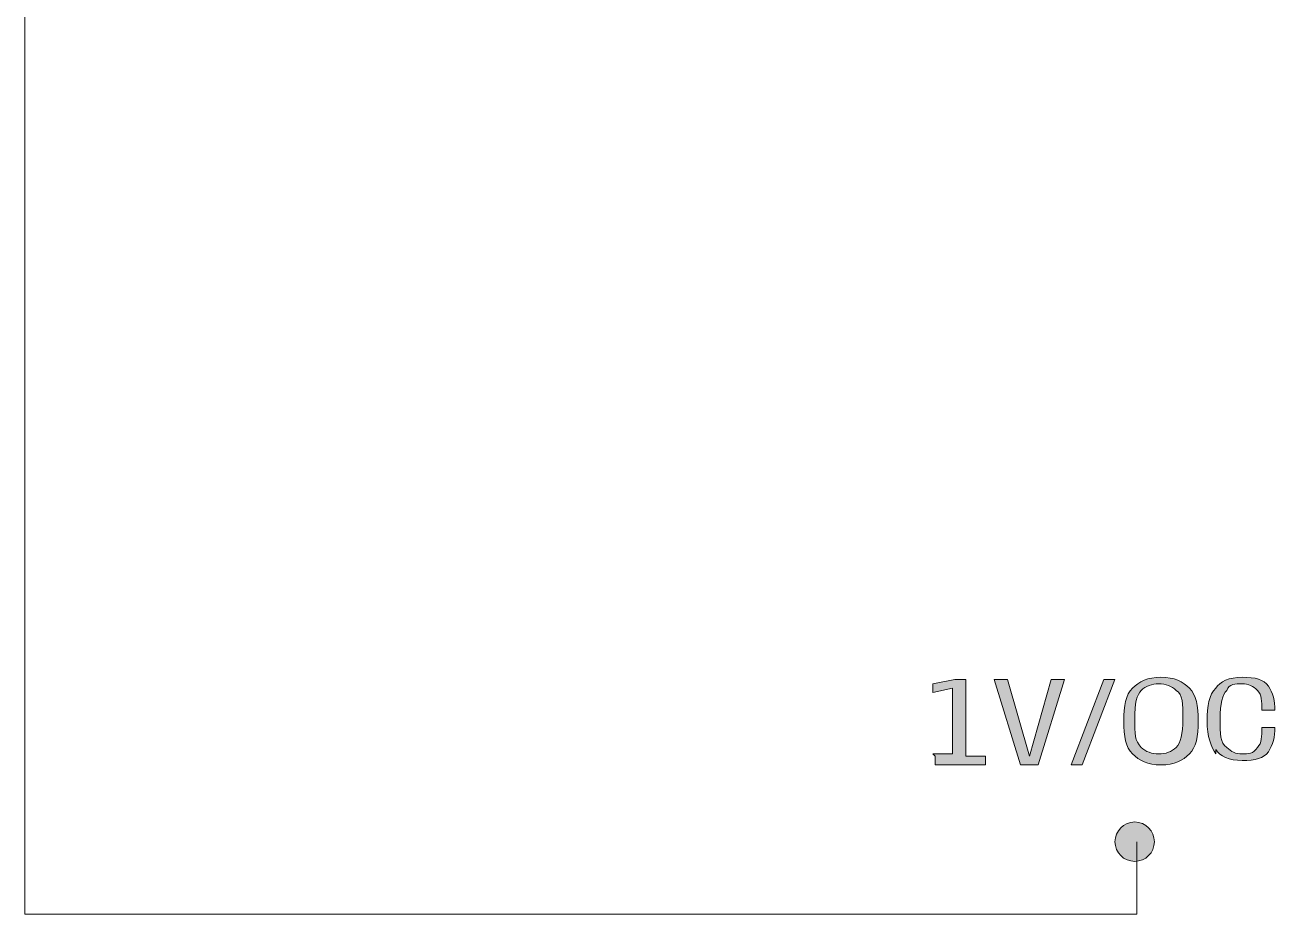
# Model space of a CAD drawing. Header units: millimetres. Extents: x 138 to 215, y 117 to 238.
# Drawn here: x 137.89 to 158, y 125.23 to 139.53 of the extents above; entities that cross this region are included whole.
import ezdxf

# ---------------------------------------------------------------- set-up
doc = ezdxf.new("R2010")
doc.units = ezdxf.units.MM
doc.header["$MEASUREMENT"] = 0
doc.layers.add('pink', color=7, linetype='Continuous', lineweight=0)

msp = doc.modelspace()

# ---------------------------------------------------------------- hatches: boundary and pattern name
at = {"layer": 'pink', "true_color": 0xf4a7b0, "transparency": 33554687}
h = msp.add_hatch(color=231, dxfattribs=at)
h.dxf.hatch_style = 2
h.paths.add_polyline_path([(152.497, 127.803), (152.815, 127.803), (152.815, 128.861), (152.497, 128.79), (152.497, 128.931), (152.85, 129.002), (153.026, 129.002), (153.026, 127.767), (153.344, 127.767), (153.344, 127.626), (152.532, 127.626), (152.532, 127.767)])
h = msp.add_hatch(color=231, dxfattribs=at)
h.dxf.hatch_style = 2
h.paths.add_polyline_path([(153.485, 129.002), (153.696, 129.002), (154.049, 127.767), (154.402, 129.002), (154.614, 129.002), (154.19, 127.626), (153.908, 127.626)])
h = msp.add_hatch(color=231, dxfattribs=at)
h.dxf.hatch_style = 2
h.paths.add_polyline_path([(155.249, 129.002), (155.425, 129.002), (154.896, 127.626), (154.72, 127.626)])
h = msp.add_hatch(color=231, dxfattribs=at)
h.dxf.hatch_style = 2
edge = h.paths.add_edge_path()
edge.add_spline(control_points=[(156.413, 127.908), (156.483, 127.979), (156.519, 128.12), (156.519, 128.367), (156.519, 128.614), (156.519, 128.755), (156.413, 128.826), (156.342, 128.896), (156.236, 128.931), (156.131, 128.931), (156.025, 128.931), (155.919, 128.896), (155.848, 128.826), (155.778, 128.755), (155.743, 128.614), (155.743, 128.367), (155.743, 128.12), (155.743, 128.014), (155.848, 127.908), (155.919, 127.838), (156.025, 127.803), (156.131, 127.803), (156.236, 127.803), (156.342, 127.838), (156.413, 127.908), (156.413, 127.908), (156.413, 127.908), (156.413, 127.908)], knot_values=[0, 0, 0, 0, 1, 1, 1, 2, 2, 2, 3, 3, 3, 4, 4, 4, 5, 5, 5, 6, 6, 6, 7, 7, 7, 8, 8, 8, 9, 9, 9, 9], degree=3, periodic=0)
edge = h.paths.add_edge_path()
edge.add_spline(control_points=[(155.707, 127.803), (155.601, 127.908), (155.566, 128.085), (155.566, 128.332), (155.566, 128.579), (155.601, 128.755), (155.707, 128.861), (155.813, 128.967), (155.954, 129.037), (156.166, 129.037), (156.378, 129.037), (156.519, 128.967), (156.625, 128.861), (156.73, 128.755), (156.766, 128.579), (156.766, 128.332), (156.766, 128.085), (156.73, 127.908), (156.625, 127.803), (156.519, 127.697), (156.378, 127.626), (156.166, 127.626), (155.954, 127.626), (155.813, 127.697), (155.707, 127.803)], knot_values=[0, 0, 0, 0, 1, 1, 1, 2, 2, 2, 3, 3, 3, 4, 4, 4, 5, 5, 5, 6, 6, 6, 7, 7, 7, 8, 8, 8, 8], degree=3, periodic=0)
edge.add_line((155.707, 127.803), (155.707, 127.803))
h = msp.add_hatch(color=231, dxfattribs=at)
h.dxf.hatch_style = 2
edge = h.paths.add_edge_path()
edge.add_spline(control_points=[(157.048, 127.803), (156.977, 127.908), (156.907, 128.085), (156.907, 128.332), (156.907, 128.579), (156.942, 128.755), (157.048, 128.861), (157.118, 128.967), (157.26, 129.037), (157.471, 129.037), (157.683, 129.037), (157.824, 129.002), (157.895, 128.896), (157.965, 128.79), (158, 128.649), (158, 128.508), (158, 128.508), (157.789, 128.508), (157.789, 128.508), (157.789, 128.649), (157.789, 128.755), (157.718, 128.826), (157.648, 128.896), (157.577, 128.931), (157.471, 128.931), (157.365, 128.931), (157.26, 128.931), (157.224, 128.826), (157.154, 128.755), (157.118, 128.614), (157.118, 128.367), (157.118, 128.12), (157.118, 127.979), (157.224, 127.908), (157.295, 127.838), (157.365, 127.803), (157.471, 127.803), (157.577, 127.803), (157.648, 127.803), (157.718, 127.908), (157.789, 127.979), (157.789, 128.085), (157.789, 128.226), (157.789, 128.226), (158, 128.226), (158, 128.226), (158, 128.085), (157.965, 127.944), (157.895, 127.838), (157.824, 127.732), (157.683, 127.697), (157.471, 127.697), (157.26, 127.697), (157.118, 127.767), (157.048, 127.873), (157.048, 127.873), (157.048, 127.803), (157.048, 127.803)], knot_values=[0, 0, 0, 0, 1, 1, 1, 2, 2, 2, 3, 3, 3, 4, 4, 4, 5, 5, 5, 6, 6, 6, 7, 7, 7, 8, 8, 8, 9, 9, 9, 10, 10, 10, 11, 11, 11, 12, 12, 12, 13, 13, 13, 14, 14, 14, 15, 15, 15, 16, 16, 16, 17, 17, 17, 18, 18, 18, 19, 19, 19, 19], degree=3, periodic=0)
h = msp.add_hatch(color=231, dxfattribs=at)
h.dxf.hatch_style = 2
edge = h.paths.add_edge_path()
edge.add_arc((155.743, 126.391), 0.317, 0, 360)

# ---------------------------------------------------------------- linework, layer by layer
at = {"layer": 'pink', "color": 231, "lineweight": 18, "true_color": 0xf4a7b0}
msp.add_lwpolyline([(155.778, 126.391), (155.778, 125.227), (137.892, 125.227), (137.892, 184.494), (139.233, 184.494)], dxfattribs=at)
at = {"layer": 'pink', "color": 18, "lineweight": 0, "true_color": 0x000000}
for points in [[(152.497, 127.803), (152.815, 127.803), (152.815, 128.861), (152.497, 128.79), (152.497, 128.931), (152.85, 129.002), (153.026, 129.002), (153.026, 127.767), (153.344, 127.767), (153.344, 127.626), (152.532, 127.626), (152.532, 127.767)], [(152.497, 127.803), (152.815, 127.803), (152.815, 128.861), (152.497, 128.79), (152.497, 128.931), (152.85, 129.002), (153.026, 129.002), (153.026, 127.767), (153.344, 127.767), (153.344, 127.626), (152.532, 127.626), (152.532, 127.767)], [(153.485, 129.002), (153.696, 129.002), (154.049, 127.767), (154.049, 127.767), (154.402, 129.002), (154.614, 129.002), (154.19, 127.626), (153.908, 127.626)], [(153.485, 129.002), (153.696, 129.002), (154.049, 127.767), (154.049, 127.767), (154.402, 129.002), (154.614, 129.002), (154.19, 127.626), (153.908, 127.626)], [(155.249, 129.002), (155.425, 129.002), (154.896, 127.626), (154.72, 127.626)], [(155.249, 129.002), (155.425, 129.002), (154.896, 127.626), (154.72, 127.626)]]:
    msp.add_lwpolyline(points, close=True, dxfattribs=at)
at = {"layer": 'pink'}
for points in [[(152.497, 127.803), (152.815, 127.803), (152.815, 128.861), (152.497, 128.79), (152.497, 128.931), (152.85, 129.002), (153.026, 129.002), (153.026, 127.767), (153.344, 127.767), (153.344, 127.626), (152.532, 127.626), (152.532, 127.767)], [(153.485, 129.002), (153.696, 129.002), (154.049, 127.767), (154.402, 129.002), (154.614, 129.002), (154.19, 127.626), (153.908, 127.626)], [(155.249, 129.002), (155.425, 129.002), (154.896, 127.626), (154.72, 127.626)]]:
    msp.add_lwpolyline(points, close=True, dxfattribs=at)
at = {"layer": 'pink', "color": 18, "lineweight": 0, "true_color": 0x000000}
msp.add_circle((155.743, 126.391), 0.317, dxfattribs=at)
msp.add_circle((155.743, 126.391), 0.317, dxfattribs=at)
at = {"layer": 'pink'}
msp.add_circle((155.743, 126.391), 0.317, dxfattribs=at)
at = {"layer": 'pink', "color": 18, "lineweight": 0, "true_color": 0x000000}
for points, knots in [([(155.707, 127.803), (155.601, 127.908), (155.566, 128.085), (155.566, 128.332), (155.566, 128.579), (155.601, 128.755), (155.707, 128.861), (155.813, 128.967), (155.954, 129.037), (156.166, 129.037), (156.378, 129.037), (156.519, 128.967), (156.625, 128.861), (156.73, 128.755), (156.766, 128.579), (156.766, 128.332), (156.766, 128.085), (156.73, 127.908), (156.625, 127.803), (156.519, 127.697), (156.378, 127.626), (156.166, 127.626), (155.954, 127.626), (155.813, 127.697), (155.707, 127.803)], [0, 0, 0, 0, 1, 1, 1, 2, 2, 2, 3, 3, 3, 4, 4, 4, 5, 5, 5, 6, 6, 6, 7, 7, 7, 8, 8, 8, 8]), ([(155.707, 127.803), (155.601, 127.908), (155.566, 128.085), (155.566, 128.332), (155.566, 128.579), (155.601, 128.755), (155.707, 128.861), (155.813, 128.967), (155.954, 129.037), (156.166, 129.037), (156.378, 129.037), (156.519, 128.967), (156.625, 128.861), (156.73, 128.755), (156.766, 128.579), (156.766, 128.332), (156.766, 128.085), (156.73, 127.908), (156.625, 127.803), (156.519, 127.697), (156.378, 127.626), (156.166, 127.626), (155.954, 127.626), (155.813, 127.697), (155.707, 127.803)], [0, 0, 0, 0, 1, 1, 1, 2, 2, 2, 3, 3, 3, 4, 4, 4, 5, 5, 5, 6, 6, 6, 7, 7, 7, 8, 8, 8, 8]), ([(156.413, 127.908), (156.483, 127.979), (156.519, 128.12), (156.519, 128.367), (156.519, 128.614), (156.519, 128.755), (156.413, 128.826), (156.342, 128.896), (156.236, 128.931), (156.131, 128.931), (156.025, 128.931), (155.919, 128.896), (155.848, 128.826), (155.778, 128.755), (155.743, 128.614), (155.743, 128.367), (155.743, 128.12), (155.743, 128.014), (155.848, 127.908), (155.919, 127.838), (156.025, 127.803), (156.131, 127.803), (156.236, 127.803), (156.342, 127.838), (156.413, 127.908)], [0, 0, 0, 0, 1, 1, 1, 2, 2, 2, 3, 3, 3, 4, 4, 4, 5, 5, 5, 6, 6, 6, 7, 7, 7, 8, 8, 8, 8]), ([(156.413, 127.908), (156.483, 127.979), (156.519, 128.12), (156.519, 128.367), (156.519, 128.614), (156.519, 128.755), (156.413, 128.826), (156.342, 128.896), (156.236, 128.931), (156.131, 128.931), (156.025, 128.931), (155.919, 128.896), (155.848, 128.826), (155.778, 128.755), (155.743, 128.614), (155.743, 128.367), (155.743, 128.12), (155.743, 128.014), (155.848, 127.908), (155.919, 127.838), (156.025, 127.803), (156.131, 127.803), (156.236, 127.803), (156.342, 127.838), (156.413, 127.908)], [0, 0, 0, 0, 1, 1, 1, 2, 2, 2, 3, 3, 3, 4, 4, 4, 5, 5, 5, 6, 6, 6, 7, 7, 7, 8, 8, 8, 8]), ([(157.048, 127.803), (156.977, 127.908), (156.907, 128.085), (156.907, 128.332), (156.907, 128.579), (156.942, 128.755), (157.048, 128.861), (157.118, 128.967), (157.26, 129.037), (157.471, 129.037), (157.683, 129.037), (157.824, 129.002), (157.895, 128.896), (157.965, 128.79), (158, 128.649), (158, 128.508), (158, 128.508), (157.789, 128.508), (157.789, 128.508), (157.789, 128.649), (157.789, 128.755), (157.718, 128.826), (157.648, 128.896), (157.577, 128.931), (157.471, 128.931), (157.365, 128.931), (157.26, 128.931), (157.224, 128.826), (157.154, 128.755), (157.118, 128.614), (157.118, 128.367), (157.118, 128.12), (157.118, 127.979), (157.224, 127.908), (157.295, 127.838), (157.365, 127.803), (157.471, 127.803), (157.577, 127.803), (157.648, 127.803), (157.718, 127.908), (157.789, 127.979), (157.789, 128.085), (157.789, 128.226), (157.789, 128.226), (158, 128.226), (158, 128.226), (158, 128.085), (157.965, 127.944), (157.895, 127.838), (157.824, 127.732), (157.683, 127.697), (157.471, 127.697), (157.26, 127.697), (157.118, 127.767), (157.048, 127.873), (157.048, 127.873), (157.048, 127.803), (157.048, 127.803)], [0, 0, 0, 0, 1, 1, 1, 2, 2, 2, 3, 3, 3, 4, 4, 4, 5, 5, 5, 6, 6, 6, 7, 7, 7, 8, 8, 8, 9, 9, 9, 10, 10, 10, 11, 11, 11, 12, 12, 12, 13, 13, 13, 14, 14, 14, 15, 15, 15, 16, 16, 16, 17, 17, 17, 18, 18, 18, 19, 19, 19, 19]), ([(157.048, 127.803), (156.977, 127.908), (156.907, 128.085), (156.907, 128.332), (156.907, 128.579), (156.942, 128.755), (157.048, 128.861), (157.118, 128.967), (157.26, 129.037), (157.471, 129.037), (157.683, 129.037), (157.824, 129.002), (157.895, 128.896), (157.965, 128.79), (158, 128.649), (158, 128.508), (158, 128.508), (157.789, 128.508), (157.789, 128.508), (157.789, 128.649), (157.789, 128.755), (157.718, 128.826), (157.648, 128.896), (157.577, 128.931), (157.471, 128.931), (157.365, 128.931), (157.26, 128.931), (157.224, 128.826), (157.154, 128.755), (157.118, 128.614), (157.118, 128.367), (157.118, 128.12), (157.118, 127.979), (157.224, 127.908), (157.295, 127.838), (157.365, 127.803), (157.471, 127.803), (157.577, 127.803), (157.648, 127.803), (157.718, 127.908), (157.789, 127.979), (157.789, 128.085), (157.789, 128.226), (157.789, 128.226), (158, 128.226), (158, 128.226), (158, 128.085), (157.965, 127.944), (157.895, 127.838), (157.824, 127.732), (157.683, 127.697), (157.471, 127.697), (157.26, 127.697), (157.118, 127.767), (157.048, 127.873), (157.048, 127.873), (157.048, 127.803), (157.048, 127.803)], [0, 0, 0, 0, 1, 1, 1, 2, 2, 2, 3, 3, 3, 4, 4, 4, 5, 5, 5, 6, 6, 6, 7, 7, 7, 8, 8, 8, 9, 9, 9, 10, 10, 10, 11, 11, 11, 12, 12, 12, 13, 13, 13, 14, 14, 14, 15, 15, 15, 16, 16, 16, 17, 17, 17, 18, 18, 18, 19, 19, 19, 19])]:
    msp.add_open_spline(points, degree=3, knots=knots, dxfattribs=at)
at = {"layer": 'pink'}
for points, knots in [([(155.707, 127.803), (155.601, 127.908), (155.566, 128.085), (155.566, 128.332), (155.566, 128.579), (155.601, 128.755), (155.707, 128.861), (155.813, 128.967), (155.954, 129.037), (156.166, 129.037), (156.378, 129.037), (156.519, 128.967), (156.625, 128.861), (156.73, 128.755), (156.766, 128.579), (156.766, 128.332), (156.766, 128.085), (156.73, 127.908), (156.625, 127.803), (156.519, 127.697), (156.378, 127.626), (156.166, 127.626), (155.954, 127.626), (155.813, 127.697), (155.707, 127.803)], [0, 0, 0, 0, 1, 1, 1, 2, 2, 2, 3, 3, 3, 4, 4, 4, 5, 5, 5, 6, 6, 6, 7, 7, 7, 8, 8, 8, 8]), ([(156.413, 127.908), (156.483, 127.979), (156.519, 128.12), (156.519, 128.367), (156.519, 128.614), (156.519, 128.755), (156.413, 128.826), (156.342, 128.896), (156.236, 128.931), (156.131, 128.931), (156.025, 128.931), (155.919, 128.896), (155.848, 128.826), (155.778, 128.755), (155.743, 128.614), (155.743, 128.367), (155.743, 128.12), (155.743, 128.014), (155.848, 127.908), (155.919, 127.838), (156.025, 127.803), (156.131, 127.803), (156.236, 127.803), (156.342, 127.838), (156.413, 127.908), (156.413, 127.908), (156.413, 127.908), (156.413, 127.908)], [0, 0, 0, 0, 1, 1, 1, 2, 2, 2, 3, 3, 3, 4, 4, 4, 5, 5, 5, 6, 6, 6, 7, 7, 7, 8, 8, 8, 9, 9, 9, 9]), ([(157.048, 127.803), (156.977, 127.908), (156.907, 128.085), (156.907, 128.332), (156.907, 128.579), (156.942, 128.755), (157.048, 128.861), (157.118, 128.967), (157.26, 129.037), (157.471, 129.037), (157.683, 129.037), (157.824, 129.002), (157.895, 128.896), (157.965, 128.79), (158, 128.649), (158, 128.508), (158, 128.508), (157.789, 128.508), (157.789, 128.508), (157.789, 128.649), (157.789, 128.755), (157.718, 128.826), (157.648, 128.896), (157.577, 128.931), (157.471, 128.931), (157.365, 128.931), (157.26, 128.931), (157.224, 128.826), (157.154, 128.755), (157.118, 128.614), (157.118, 128.367), (157.118, 128.12), (157.118, 127.979), (157.224, 127.908), (157.295, 127.838), (157.365, 127.803), (157.471, 127.803), (157.577, 127.803), (157.648, 127.803), (157.718, 127.908), (157.789, 127.979), (157.789, 128.085), (157.789, 128.226), (157.789, 128.226), (158, 128.226), (158, 128.226), (158, 128.085), (157.965, 127.944), (157.895, 127.838), (157.824, 127.732), (157.683, 127.697), (157.471, 127.697), (157.26, 127.697), (157.118, 127.767), (157.048, 127.873), (157.048, 127.873), (157.048, 127.803), (157.048, 127.803)], [0, 0, 0, 0, 1, 1, 1, 2, 2, 2, 3, 3, 3, 4, 4, 4, 5, 5, 5, 6, 6, 6, 7, 7, 7, 8, 8, 8, 9, 9, 9, 10, 10, 10, 11, 11, 11, 12, 12, 12, 13, 13, 13, 14, 14, 14, 15, 15, 15, 16, 16, 16, 17, 17, 17, 18, 18, 18, 19, 19, 19, 19])]:
    msp.add_open_spline(points, degree=3, knots=knots, dxfattribs=at)

doc.saveas('drawing.dxf')
